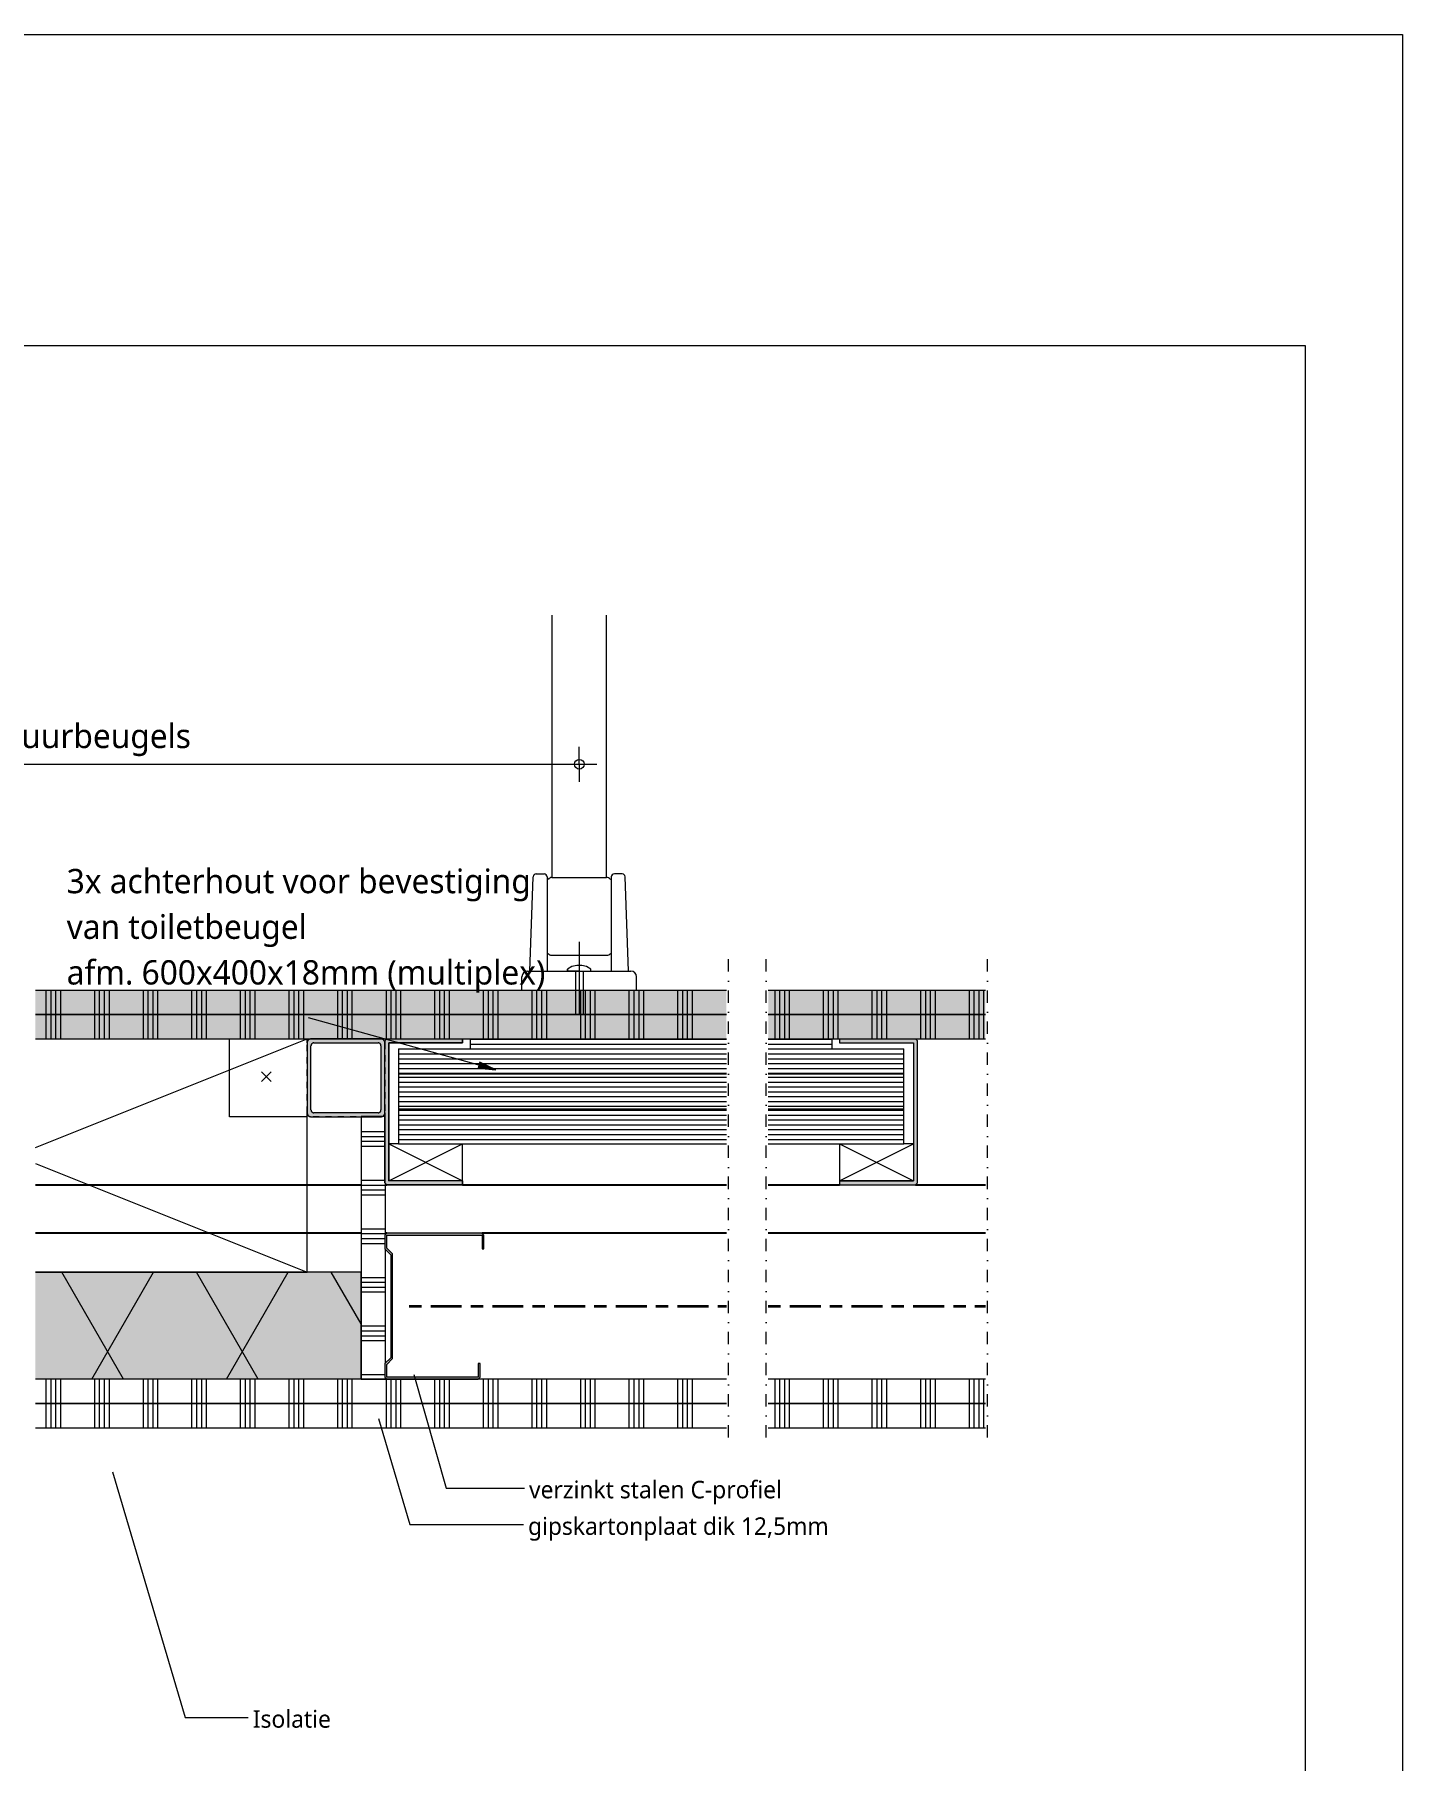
# Model space of a CAD drawing. Header units: millimetres. Extents: x -617 to 12931, y -7813 to -1363.
# Drawn here: x 2907 to 3611, y -5731 to -4843 of the extents above; entities that cross this region are included whole.
import ezdxf

# ---------------------------------------------------------------- set-up
doc = ezdxf.new("R2010")
doc.units = ezdxf.units.MM
for name, pattern in [('Center', [31.750000000000007, 6.350000000000001, -4.762500000000001, 15.875, -4.762500000000001]), ('Dash', [6.35, 3.175, -3.175]), ('Dash dot', [15.875000000000004, 6.350000000000001, -4.762500000000001, 0, -4.762500000000001])]:
    doc.linetypes.add(name, pattern=pattern)
for name, color, linetype, lineweight in [('A-ANNO-DIMS', 211, 'Continuous', 13), ('A-ANNO-DIMS-5', 211, 'Continuous', 13), ('A-ANNO-IDEN', 131, 'Continuous', 18), ('A-DETL', 90, 'Continuous', 13), ('A-DETL-CNTR', 5, 'Center', 35), ('A-DETL-GENF', 92, 'Continuous', 18), ('A-DETL-GENF-HDLN', 1, 'Dash', 18), ('A-DETL-MBND', 5, 'Continuous', 25), ('G-ANNO-TEXT', 231, 'Continuous', 13)]:
    doc.layers.add(name, color=color, linetype=linetype, lineweight=lineweight)
doc.styles.add('Segoe UI_2', font='segoeui.ttf', dxfattribs={"height": 8.999999999999998})
doc.styles.add('Segoe UI_3', font='segoeui.ttf', dxfattribs={"height": 12.5})
doc.dimstyles.new('2_5_mm', dxfattribs={"dimscale": 304.8, "dimtxt": 13.09204931972789, "dimasz": 0.0164041994750656, "dimexe": 0.0295275590551181, "dimexo": 0.0625, "dimgap": 0.0147637795275591, "dimtad": 1, "dimdec": 0, "dimzin": 0, "dimdsep": 46, "dimtxsty": 'Segoe UI_3', "dimblk1": 'DOTBLANK', "dimblk2": 'DOTBLANK', "dimsah": 1, "dimcen": 0.09, "dimdle": 0.0295275590551181, "dimazin": 0, "dimtfac": 1, "dimtdec": 4, "dimtix": 1, "dimtmove": 0, "dimatfit": 3, "dimfxl": 0.0295275590551181, "dimfxlon": 1, "dimtvp": 1, "dimtfill": 1, "dimtolj": 1, "dimtzin": 0, "dimarcsym": 2})

# ---------------------------------------------------------------- blocks, each defined once
blk = doc.blocks.new('42 isolatie - Type 1-3760038-22_1 Principedetails metalstud')
at = {"layer": 'A-DETL-GENF'}
h = blk.add_hatch(color=256, dxfattribs=at)
h.paths.add_polyline_path([(81.23660799293215, -55.80000000000518), (166.5424263737017, -55.80000000000518), (166.5424263737012, -0.8000000000073981), (0.2784116088565995, -0.8000000000073981), (0.2784116088571409, -55.80000000000572)])
h.paths.add_polyline_path([(188.0284116088561, -55.80000000000463), (355.5463128702176, -55.8000000000041), (355.5463128702165, -0.8000000000073981), (188.0284116088556, -0.8000000000068567)])
at = {"layer": 'A-DETL-GENF', "lineweight": 13}
h = blk.add_hatch(dxfattribs=at)
h.set_pattern_fill('FP_2', color=256, style=0, pattern_type=2)
h.set_pattern_definition([(300, (0, -60.8), (-51.96152422706632, -30.00000000000001), []), (240, (0, -60.8), (-51.96152422706632, 29.99999999999999), [])])
h.paths.add_polyline_path([(81.23660799293215, -55.80000000000518), (166.5424263737017, -55.80000000000518), (166.5424263737012, -0.8000000000073981), (0.2784116088538923, -0.8000000000073981), (0.2784116088571409, -55.80000000000572)])
h.paths.add_polyline_path([(188.0284116088561, -55.80000000000463), (355.5463128702176, -55.8000000000041), (355.5463128702149, -0.8000000000073981), (188.0284116088556, -0.8000000000068567)])
at = {"layer": 'A-DETL-GENF'}
for p, q in [((166.5424263736978, -0.8000000000007149), (0.2784116088534862, -0.8000000000007149)), ((0.2784116088534862, -0.8000000000007149), (0.2784116088541686, -55.80000000000005)), ((166.542426373698, -0.8000000000007149), (0.2784116088509144, -0.8000000000007149)), ((355.5463128702135, -0.8000000000007149), (188.0284116088524, -0.8000000000007149)), ((355.5463128702111, -0.8000000000007149), (188.0284116088526, -0.8000000000007149)), ((355.5463128702144, -55.79999999999752), (355.5463128702135, -0.8000000000007149))]:
    blk.add_line(p, q, dxfattribs=at)
blk = doc.blocks.new('20 klos p - Achterliggend-4383761-22_1 Principedetails metalstud')
at = {"layer": 'A-DETL-GENF'}
for p, q in [((0, 120.0000000000004), (0, 117.9999999999968)), ((0, 120.0000000000004), (138.7640147648431, 64.49439409406284)), ((160.2499999999968, 64.0999999999991), (299.9999999999993, 120.0000000000004)), ((299.9999999999993, 117.9999999999944), (299.9999999999993, 120.0000000000004)), ((0, 82.0000000000007), (0, 0)), ((299.9999999999993, 0), (299.9999999999993, 82.0000000000007)), ((0, 0), (138.7640147648431, 55.50560590593755)), ((160.2499999999968, 55.90000000000129), (299.9999999999993, 0)), ((0, 0), (138.7640147648413, 0)), ((160.2499999999968, 0), (299.9999999999993, 0))]:
    blk.add_line(p, q, dxfattribs=at)
blk = doc.blocks.new('40  gipsplaat - vochtbestendig D12_5-2957577-22_1 Principedetails metalstud')
at = {"layer": 'A-DETL-GENF'}
h = blk.add_hatch(color=256, dxfattribs=at)
h.paths.add_polyline_path([(999.0000000000035, -6.4972e-12), (999.0000000000035, 12.49999999999391), (887.2500000000028, 12.49999999999445), (887.2500000000028, -6.4972e-12)])
h.paths.add_polyline_path([(756.089242074614, -7.0386e-12), (865.7640147648486, -6.4972e-12), (865.7640147648486, 12.49999999999445), (510.2500000000025, 12.49999999999391), (510.2500000000025, -6.4972e-12), (638.5455601777691, -7.0386e-12)])
h.paths.add_polyline_path([(403.4581963840786, -7.0386e-12), (488.7640147648482, -6.4972e-12), (488.7640147648482, 12.49999999999391), (133.2500000000027, 12.49999999999391), (133.2500000000027, -7.0386e-12), (285.9145144872336, -6.4972e-12)])
h.paths.add_polyline_path([(111.7640147648478, -7.0386e-12), (111.7640147648478, 12.49999999999391), (1.000000000002479, 12.49999999999445), (1.000000000002479, -6.4972e-12)])
at = {"layer": 'A-DETL-GENF', "lineweight": 13}
h = blk.add_hatch(dxfattribs=at)
h.set_pattern_fill('FP_515', color=256, style=0, pattern_type=2)
h.set_pattern_definition([(90, (-2387.125, 5347.425999999999), (-25, 1.5e-15), []), (90, (-2384.625, 5347.425999999999), (-25, 1.5e-15), []), (90, (-2382.125, 5347.425999999999), (-25, 1.5e-15), []), (90, (-2379.625, 5347.425999999999), (-25, 1.5e-15), [])])
h.paths.add_polyline_path([(999.0000000000035, -6.4972e-12), (999.0000000000035, 12.49999999999391), (887.2500000000028, 12.49999999999445), (887.2500000000028, -6.4972e-12)])
h.paths.add_polyline_path([(756.089242074614, -7.0386e-12), (865.7640147648486, -6.4972e-12), (865.7640147648486, 12.49999999999445), (510.2500000000025, 12.49999999999391), (510.2500000000025, -6.4972e-12), (638.5455601777691, -7.0386e-12)])
h.paths.add_polyline_path([(403.4581963840786, -7.0386e-12), (488.7640147648482, -6.4972e-12), (488.7640147648482, 12.49999999999391), (133.2500000000027, 12.49999999999391), (133.2500000000027, -7.0386e-12), (285.9145144872336, -6.4972e-12)])
h.paths.add_polyline_path([(111.7640147648478, -7.0386e-12), (111.7640147648478, 12.49999999999391), (1.000000000002479, 12.49999999999445), (1.000000000002479, -6.4972e-12)])
at = {"layer": 'A-DETL-GENF'}
for p, q in [((111.7640147648452, 12.50000000000054), (0.9999999999997726, 12.50000000000054)), ((111.7640147648452, 12.50000000000054), (0.9999999999997726, 12.50000000000054)), ((488.7640147648449, 12.50000000000054), (133.2499999999999, 12.50000000000054)), ((488.7640147648447, 12.50000000000054), (133.2499999999999, 12.50000000000054)), ((865.7640147648448, 12.50000000000054), (510.2499999999996, 12.50000000000054)), ((865.7640147648445, 12.50000000000054), (510.2499999999994, 12.50000000000054)), ((998.9999999999993, 12.50000000000054), (887.2499999999993, 12.50000000000054)), ((998.9999999999989, 12.50000000000054), (887.2499999999989, 12.50000000000054)), ((0.9999999999997251, 0), (111.7640147648452, 0)), ((133.2499999999998, 0), (488.764014764845, 0)), ((510.2499999999996, 0), (865.7640147648448, 0)), ((887.2499999999991, 0), (998.9999999999993, 0))]:
    blk.add_line(p, q, dxfattribs=at)
blk = doc.blocks.new('40  gipsplaat - D12_5-2957578-22_1 Principedetails metalstud')
at = {"layer": 'A-DETL-GENF', "lineweight": 13}
h = blk.add_hatch(dxfattribs=at)
h.set_pattern_fill('FP_516', color=256, style=0, pattern_type=2)
h.set_pattern_definition([(90, (-2387.125, 5559.925999999999), (-25, 1.5e-15), []), (90, (-2384.625, 5559.925999999999), (-25, 1.5e-15), []), (90, (-2382.125, 5559.925999999999), (-25, 1.5e-15), []), (90, (-2379.625, 5559.925999999999), (-25, 1.5e-15), [])])
h.paths.add_polyline_path([(999.0000000000045, -6.4972e-12), (999.0000000000045, 12.49999999999391), (887.2500000000041, 12.49999999999445), (887.2500000000041, -6.4972e-12)])
h.paths.add_polyline_path([(865.7640147648495, -7.0386e-12), (865.7640147648495, 12.49999999999337), (510.2500000000036, 12.49999999999445), (510.2500000000036, -6.4972e-12)])
h.paths.add_polyline_path([(488.7640147648492, -6.4972e-12), (488.7640147648492, 12.49999999999445), (133.2500000000038, 12.49999999999391), (133.2500000000038, -7.0386e-12), (403.4581963840796, -7.0386e-12)])
h.paths.add_polyline_path([(111.7640147648488, -7.0386e-12), (111.7640147648488, 12.49999999999391), (1.000000000003562, 12.49999999999445), (1.000000000003562, -6.4972e-12)])
at = {"layer": 'A-DETL-GENF'}
for p, q in [((111.7640147648467, 12.50000000000054), (1.000000000001396, 12.50000000000054)), ((488.7640147648458, 12.50000000000054), (133.2500000000011, 12.50000000000054)), ((865.7640147648455, 12.50000000000054), (510.2500000000004, 12.50000000000054)), ((998.9999999999982, 12.50000000000054), (887.2499999999998, 12.50000000000054)), ((1.000000000001417, 0), (111.7640147648467, 0)), ((1.000000000001417, 0), (111.7640147648467, 0)), ((133.2500000000012, 0), (488.7640147648458, 0)), ((133.2500000000013, 0), (488.764014764846, 0)), ((510.2500000000003, 0), (865.7640147648455, 0)), ((510.2500000000007, 0), (865.7640147648461, 0)), ((887.2499999999998, 0), (998.9999999999991, 0)), ((887.2500000000007, 0), (999.0000000000014, 0))]:
    blk.add_line(p, q, dxfattribs=at)
blk = doc.blocks.new('40  gipsplaat - D12_5-V419-22_1 Principedetails metalstud')
at = {"layer": 'A-DETL-GENF', "lineweight": 13}
h = blk.add_hatch(dxfattribs=at)
h.set_pattern_fill('FP_517', color=256, style=0, pattern_type=2)
h.set_pattern_definition([(90, (-2387.125, 5547.425999999999), (-25, 1.5e-15), []), (90, (-2384.625, 5547.425999999999), (-25, 1.5e-15), []), (90, (-2382.125, 5547.425999999999), (-25, 1.5e-15), []), (90, (-2379.625, 5547.425999999999), (-25, 1.5e-15), [])])
h.paths.add_polyline_path([(999.0000000000045, -7.0386e-12), (999.0000000000045, 12.49999999999391), (887.2500000000041, 12.49999999999391), (887.2500000000041, -7.0386e-12)])
h.paths.add_polyline_path([(865.7640147648495, -7.5801e-12), (865.7640147648495, 12.49999999999337), (510.2500000000036, 12.49999999999391), (510.2500000000036, -7.0386e-12), (739.0140147648492, -7.5801e-12)])
h.paths.add_polyline_path([(403.4581963840796, -7.5801e-12), (488.7640147648492, -7.0386e-12), (488.7640147648492, 12.49999999999391), (133.2500000000038, 12.49999999999445), (133.2500000000038, -6.4972e-12), (322.5000000000047, -6.4972e-12)])
h.paths.add_polyline_path([(111.7640147648488, -6.4972e-12), (111.7640147648488, 12.49999999999445), (1.000000000003562, 12.49999999999391), (1.000000000003562, -7.0386e-12)])
at = {"layer": 'A-DETL-GENF'}
for p, q in [((111.7640147648466, 12.50000000000054), (1.000000000001396, 12.50000000000054)), ((111.7640147648466, 12.50000000000054), (1.000000000001396, 12.50000000000054)), ((262.0000000000008, 12.50000000000054), (133.2500000000011, 12.50000000000054)), ((262.000000000001, 12.50000000000054), (133.250000000001, 12.50000000000054)), ((270.0000000000011, 12.50000000000054), (262.0000000000008, 12.50000000000054)), ((309.0000000000007, 12.50000000000054), (270.0000000000011, 12.50000000000054)), ((310.0000000000012, 12.50000000000054), (309.0000000000015, 12.50000000000054)), ((310.0000000000014, 12.50000000000054), (309.0000000000017, 12.50000000000054)), ((322.5000000000012, 12.50000000000054), (310.0000000000012, 12.50000000000054)), ((488.7640147648458, 12.50000000000054), (322.5000000000012, 12.50000000000054)), ((488.764014764846, 12.50000000000054), (322.5000000000012, 12.50000000000054)), ((677.7679012613615, 12.50000000000054), (510.2500000000004, 12.50000000000054)), ((677.7679012613618, 12.50000000000054), (510.2500000000007, 12.50000000000054)), ((690.2679012613614, 12.50000000000054), (677.7679012613615, 12.50000000000054)), ((691.0140147648452, 12.50000000000054), (690.2679012613614, 12.50000000000054)), ((691.0140147648457, 12.50000000000054), (690.2679012613618, 12.50000000000054)), ((730.0140147648455, 12.50000000000054), (691.014014764846, 12.50000000000054)), ((738.0140147648459, 12.50000000000054), (730.0140147648455, 12.50000000000054)), ((865.7640147648455, 12.50000000000054), (738.0140147648459, 12.50000000000054)), ((865.7640147648461, 12.50000000000054), (738.0140147648464, 12.50000000000054)), ((998.9999999999993, 12.50000000000054), (887.25, 12.50000000000054)), ((999.0000000000014, 12.50000000000054), (887.2500000000007, 12.50000000000054)), ((1.000000000001417, 0), (111.7640147648467, 0)), ((1.000000000001417, 0), (111.7640147648467, 0)), ((133.2500000000012, 0), (488.7640147648458, 0)), ((133.2500000000013, 0), (488.764014764846, 0)), ((510.2500000000003, 0), (865.7640147648455, 0)), ((510.2500000000007, 0), (865.7640147648461, 0)), ((887.2499999999998, 0), (998.9999999999991, 0)), ((887.2500000000007, 0), (999.0000000000014, 0))]:
    blk.add_line(p, q, dxfattribs=at)
blk = doc.blocks.new('40  gipsplaat - D12_5-V427-22_1 Principedetails metalstud')
at = {"layer": 'A-DETL-GENF', "lineweight": 13}
h = blk.add_hatch(dxfattribs=at)
h.set_pattern_fill('FP_524', color=256, style=0, pattern_type=2)
h.set_pattern_definition([(90, (-5409.891, -3074.893), (-25, 1.5e-15), []), (90, (-5412.390999999999, -3074.893), (-25, 1.5e-15), []), (90, (-5414.891, -3074.893), (-25, 1.5e-15), []), (90, (-5417.391, -3074.893), (-25, 1.5e-15), [])])
h.paths.add_polyline_path([(135.0352806100207, 12.24611350348877), (135.0352806100207, 12.5000000000042), (134.2891671065369, 12.5000000000042), (134.0352806100209, 12.24611350348877), (127.0352806100214, 12.24611350348877), (126.7813941135044, 12.5000000000042), (68.28916710653841, 12.50000000000528), (68.03528061002136, 12.24611350348877), (61.03528061002078, 12.24611350348877), (60.78139411350481, 12.50000000000528), (34.30318187138199, 12.50000000000528), (34.03528061002151, 12.2320987386448), (5.4143e-12, 12.23209873864426), (0.035280610024904, 3.79e-12), (135.0352806100202, 4.3315e-12)])
at = {"layer": 'A-DETL-GENF'}
for p, q in [((0, 12.23209873864007), (0, 10.74973682884493)), ((0, 12.23209873864037), (0, 10.74973682884519)), ((0, 10.74973682884493), (0, 0)), ((60.78139411349925, 12.50000000000054), (34.30318187137546, 12.50000000000054)), ((60.78139411349912, 12.50000000000054), (34.30318187137539, 12.50000000000054)), ((126.7813941134996, 12.50000000000054), (68.28916710653165, 12.50000000000054)), ((126.7813941134994, 12.50000000000054), (68.2891671065315, 12.50000000000054)), ((135.035280610015, 12.50000000000054), (134.2891671065312, 12.50000000000054)), ((135.0352806100147, 12.50000000000054), (134.2891671065309, 12.50000000000054)), ((135.035280610015, 0), (135.035280610015, 12.50000000000054)), ((135.0352806100147, 0), (135.0352806100147, 12.50000000000054)), ((0.035280610019271, 0), (135.035280610015, 0)), ((0.0352806100192709, 0), (135.0352806100147, 0))]:
    blk.add_line(p, q, dxfattribs=at)
blk = doc.blocks.new('22 metalstud profiel - 75 mm vert-4394546-22_1 Principedetails metalstud')
at = {"layer": 'A-DETL-GENF'}
blk.add_hatch(color=256, dxfattribs=at).paths.add_polyline_path([(-37.50000000000366, 49.99999999999296), (-37.50000000000339, 0.9999999999943582), (-36.50000000000389, -6.4972e-12), (-29.50000000000412, -6.4972e-12), (-26.50000000000535, 2.999999999993903), (26.49999999999641, 2.999999999993903), (29.49999999999681, -6.4972e-12), (36.49999999999712, -6.4972e-12), (37.49999999999662, 0.9999999999943582), (37.49999999999662, 47.99999999999342), (36.49999999999766, 48.9999999999932), (29.49999999999708, 48.9999999999932), (29.49999999999708, 47.99999999999342), (36.49999999999685, 47.99999999999342), (36.49999999999712, 0.9999999999943582), (29.91421356236996, 0.9999999999943582), (26.91421356236956, 3.999999999993676), (-26.91421356237849, 3.999999999993676), (-29.91421356237862, 0.9999999999943582), (-36.50000000000172, 0.9999999999932754), (-36.50000000000172, 49.99999999999404), (-29.50000000000412, 49.99999999999404), (-29.50000000000412, 50.99999999999274), (-36.50000000000443, 50.99999999999274)])
for p, q in [((-36.50000000000085, 51.00000000000004), (-37.49999999999991, 50.00000000000035)), ((-37.49999999999991, 50.00000000000035), (-37.49999999999991, 1.000000000000449)), ((-29.50000000000039, 51.00000000000004), (-36.50000000000085, 51.00000000000004)), ((-36.49999999999823, 1.000000000000305), (-36.49999999999823, 50.00000000000055)), ((-36.49999999999823, 50.00000000000055), (-29.50000000000039, 50.00000000000055)), ((-29.50000000000039, 50.00000000000055), (-29.50000000000039, 51.00000000000004)), ((36.50000000000138, 48.99999999999991), (29.50000000000073, 48.99999999999991)), ((29.50000000000073, 48.99999999999991), (29.50000000000073, 47.99999999999963)), ((29.50000000000073, 47.99999999999963), (36.50000000000054, 47.99999999999963)), ((37.50000000000009, 48.00000000000047), (36.50000000000138, 48.99999999999991)), ((36.50000000000054, 47.99999999999963), (36.50000000000054, 1.000000000000322)), ((37.50000000000009, 1.000000000000195), (37.50000000000009, 48.00000000000047)), ((-37.49999999999991, 1.000000000000449), (-36.50000000000012, 0)), ((-29.9142135623747, 1.000000000000305), (-36.49999999999823, 1.000000000000305)), ((-36.50000000000012, 0), (-29.5000000000002, 0)), ((-26.91421356237467, 4.000000000000575), (-29.9142135623747, 1.000000000000305)), ((-29.5000000000002, 0), (-26.50000000000155, 3.00000000000057)), ((26.91421356237318, 4.000000000000575), (-26.91421356237467, 4.000000000000575)), ((-26.50000000000155, 3.00000000000057), (26.50000000000011, 3.00000000000057)), ((26.50000000000011, 3.00000000000057), (29.50000000000036, 0)), ((29.91421356237345, 1.000000000000322), (26.91421356237318, 4.000000000000575)), ((29.50000000000036, 0), (36.50000000000036, 0)), ((36.50000000000054, 1.000000000000322), (29.91421356237345, 1.000000000000322)), ((36.50000000000036, 0), (37.50000000000009, 1.000000000000195))]:
    blk.add_line(p, q, dxfattribs=at)
blk = doc.blocks.new('20 klos p - Achterliggend-4383764-22_1 Principedetails metalstud')
at = {"layer": 'A-DETL-GENF'}
for p, q in [((5.000000000000377, 19.00000000000157), (0, 19.00000000000157)), ((0, 0), (38.00000000000014, 19.00000000000157)), ((0, 19.00000000000157), (38.00000000000014, 0)), ((38.00000000000014, 0), (38.00000000000014, 19.00000000000157))]:
    blk.add_line(p, q, dxfattribs=at)
blk = doc.blocks.new('20 klos p - Achterliggend-V428-22_1 Principedetails metalstud')
at = {"layer": 'A-DETL-GENF'}
for p, q in [((0, 19.00000000000157), (0, 0)), ((0, 0), (38.00000000000014, 19.00000000000157)), ((0, 19.00000000000157), (38.00000000000014, 0)), ((38.00000000000014, 19.00000000000157), (32.99999999999977, 19.00000000000157))]:
    blk.add_line(p, q, dxfattribs=at)
blk = doc.blocks.new('00 schroef gevelplaat torx s l - 70mm-4330583-22_1 Principedetails metalstud')
at = {"layer": 'A-DETL-GENF'}
for p, q in [((-14.99999999999997, 0), (22.45018840046217, 0)), ((-2.263844728469874, 3.765790939331476), (-2.917295455932636, 1.283452868462547)), ((-2.917295455932634, 1.283452868462546), (-2.917295455932634, -1.283451795577292)), ((-0.9999993443489024, 6.000000000000802), (-2.263844728469877, 3.76579093933147)), ((0, 6.000000000000802), (-0.9999993443489024, 6.000000000000802)), ((0, 0), (0, 6.000000000000802)), ((0, 1.999999999999536), (22.45018840046223, 1.999999999999536)), ((0, -6.000000000000802), (0, 0)), ((0, 0), (0, -6.000000000000802)), ((-2.917295455932634, -1.283451795577292), (-2.263845205307029, -3.765789747237711)), ((-2.263845205307031, -3.765789747237703), (-0.9999999999988183, -6.000000000000802)), ((-0.9999999999988183, -6.000000000000802), (0, -6.000000000000802)), ((0, -6.000000000000802), (-0.9999999999988183, -6.000000000000802)), ((0, -1.999999999999545), (22.4501884004621, -1.999999999999545))]:
    blk.add_line(p, q, dxfattribs=at)
blk = doc.blocks.new('40 multiplex - D18-4245317-22_1 Principedetails metalstud')
at = {"layer": 'A-DETL-GENF', "lineweight": 13}
h = blk.add_hatch(dxfattribs=at)
h.set_pattern_fill('FP_525', color=256, style=0, pattern_type=2)
h.set_pattern_definition([(180, (3354.125, -5395.925999999999), (3e-16, -2.5), [])])
h.paths.add_polyline_path([(69.74999999999768, 18.00000000000782), (-3.79e-12, 18.00000000000728), (-3.79e-12, 6.4972e-12), (69.74999999999768, 7.0386e-12)])
h.paths.add_polyline_path([(91.23598523515207, 18.00000000000782), (91.23598523515207, 7.0386e-12), (259.9999999999961, 6.4972e-12), (259.9999999999961, 18.00000000000782), (200.9107579253866, 18.00000000000782)])
for p, q in [((69.7500000000012, 18.00000000000069), (0, 18.00000000000069)), ((0, 18.00000000000069), (0, 0)), ((259.9999999999999, 18.00000000000069), (91.23598523515582, 18.00000000000069)), ((259.9999999999999, 0), (259.9999999999999, 18.00000000000069))]:
    blk.add_line(p, q, dxfattribs=at)
blk = doc.blocks.new('40 multiplex - D18-V429-22_1 Principedetails metalstud')
at = {"layer": 'A-DETL-GENF', "lineweight": 13}
h = blk.add_hatch(dxfattribs=at)
h.set_pattern_fill('FP_526', color=256, style=0, pattern_type=2)
h.set_pattern_definition([(180, (3354.125, -5377.925999999999), (3e-16, -2.5), [])])
h.paths.add_polyline_path([(69.74999999999768, 18.00000000000728), (-3.79e-12, 18.00000000000673), (-3.79e-12, 5.9558e-12), (69.74999999999768, 6.4972e-12)])
h.paths.add_polyline_path([(91.23598523515207, 18.00000000000728), (91.23598523515207, 6.4972e-12), (259.9999999999961, 5.9558e-12), (259.9999999999961, 18.00000000000673), (200.9107579253866, 18.00000000000673)])
for p, q in [((69.7500000000012, 18.00000000000069), (0, 18.00000000000069)), ((0, 18.00000000000069), (0, 0)), ((259.9999999999999, 18.00000000000069), (91.23598523515582, 18.00000000000069)), ((259.9999999999999, 0), (259.9999999999999, 18.00000000000069))]:
    blk.add_line(p, q, dxfattribs=at)
blk = doc.blocks.new('40 multiplex - D18-V430-22_1 Principedetails metalstud')
at = {"layer": 'A-DETL-GENF', "lineweight": 13}
h = blk.add_hatch(dxfattribs=at)
h.set_pattern_fill('FP_527', color=256, style=0, pattern_type=2)
h.set_pattern_definition([(180, (3354.125, -5359.925999999999), (3e-16, -2.5), [])])
h.paths.add_polyline_path([(91.23598523515207, 18.00000000000728), (91.23598523515207, 6.4972e-12), (222.9562594619692, 5.9558e-12), (222.9562594619692, 5.142857142863554), (259.9999999999961, 5.142857142863554), (259.9999999999961, 18.00000000000728), (200.9107579253866, 18.00000000000728)])
h.paths.add_polyline_path([(37.04374053802422, 18.00000000000728), (-3.79e-12, 18.00000000000673), (-3.79e-12, 5.14285714286247), (37.04374053802422, 5.142857142863012), (37.04374053802422, 6.4972e-12), (69.74999999999768, 6.4972e-12), (69.74999999999768, 18.00000000000728)])
for p, q in [((69.7500000000012, 18.00000000000069), (0, 18.00000000000069)), ((0, 18.00000000000069), (0, 5.142857142856858)), ((259.9999999999999, 18.00000000000069), (91.23598523515582, 18.00000000000069)), ((259.9999999999999, 5.142857142857704), (259.9999999999999, 18.00000000000069))]:
    blk.add_line(p, q, dxfattribs=at)
blk = doc.blocks.new('22 verzwaard metalstud profiel - 75 mm-V431-22_1 Principedetails metalstud')
at = {"layer": 'A-DETL-GENF'}
blk.add_hatch(color=256, dxfattribs=at).paths.add_polyline_path([(37.50000000000664, 40.00000000000389), (35.50000000000601, 40.00000000000389), (35.50000000000655, 2.000000000003876), (-35.49999999999356, 2.000000000003876), (-35.4999999999941, 40.00000000000282), (-37.4999999999931, 40.00000000000282), (-37.49999999999364, 1.000000000003562), (-36.49999999999441, 3.79e-12), (36.50000000000633, 3.79e-12), (37.5000000000061, 1.000000000003562), (37.50000000000664, 7.317401126191092)])
for p, q in [((-35.49999999999992, 39.9999999999997), (-37.49999999999992, 39.9999999999997)), ((-37.49999999999992, 39.9999999999997), (-35.49999999999992, 39.9999999999997)), ((-35.49999999999992, 2.000000000000061), (-35.49999999999992, 39.9999999999997)), ((-35.49999999999992, 39.9999999999997), (-35.49999999999992, 2.000000000000061)), ((37.50000000000009, 39.9999999999997), (35.50000000000007, 39.9999999999997)), ((35.50000000000007, 39.9999999999997), (35.50000000000007, 2.000000000000061)), ((35.50000000000007, 39.9999999999997), (35.50000000000007, 2.000000000000061)), ((35.50000000000007, 39.9999999999997), (37.50000000000009, 39.9999999999997)), ((37.50000000000009, 0.9999999999998994), (37.50000000000009, 39.9999999999997)), ((37.50000000000009, 39.9999999999997), (37.50000000000009, 0.9999999999999079)), ((-37.49999999999992, 0.9999999999998994), (-36.50000000000021, 0)), ((-37.49999999999992, 0.9999999999998994), (-36.50000000000021, 0)), ((-36.50000000000021, 0), (-35.49999999999624, 0)), ((-35.49999999999624, 0), (-36.50000000000021, 0)), ((35.50000000000007, 2.000000000000059), (-35.49999999999992, 2.000000000000059)), ((-35.49999999999992, 2.000000000000059), (35.50000000000007, 2.000000000000059)), ((0.5000000000024328, 0), (36.50000000000027, 0)), ((36.50000000000027, 0), (0.5000000000024328, 0)), ((36.50000000000027, 4.2e-15), (37.50000000000009, 0.9999999999999037)), ((37.50000000000009, 0.9999999999999037), (36.50000000000027, -1e-16))]:
    blk.add_line(p, q, dxfattribs=at)
blk = doc.blocks.new('22 verzwaard metalstud profiel - 75 mm-V432-22_1 Principedetails metalstud')
at = {"layer": 'A-DETL-GENF'}
blk.add_hatch(color=256, dxfattribs=at).paths.add_polyline_path([(37.50000000000555, -0.9999999999959825), (36.50000000000578, 3.79e-12), (-36.49999999999441, 3.79e-12), (-37.49999999999418, -0.9999999999959825), (-37.49999999999364, -39.99999999999524), (-35.4999999999941, -39.99999999999524), (-35.49999999999356, -1.999999999996296), (35.50000000000655, -1.999999999996296), (35.50000000000601, -39.99999999999632), (37.5000000000061, -39.99999999999632)])
for p, q in [((-36.50000000000021, 0), (-37.49999999999992, -0.9999999999998994)), ((-37.49999999999992, -0.9999999999998994), (-36.50000000000021, 0)), ((36.50000000000027, 0), (-36.50000000000022, 0)), ((36.50000000000027, 0), (-36.50000000000021, 0)), ((37.50000000000009, -0.9999999999999037), (36.50000000000027, 0)), ((-35.49999999999992, -2.000000000000059), (35.50000000000007, -2.000000000000059)), ((-35.49999999999992, -39.9999999999997), (-35.49999999999992, -2.000000000000061)), ((-35.49999999999992, -39.9999999999997), (-35.49999999999992, -2.000000000000061)), ((-35.49999999999992, -2.000000000000059), (35.50000000000007, -2.000000000000059)), ((35.50000000000007, -2.000000000000061), (35.50000000000007, -39.9999999999997)), ((35.50000000000007, -39.9999999999997), (35.50000000000007, -2.000000000000061)), ((37.50000000000009, -0.9999999999999037), (36.50000000000027, -4.2e-15)), ((37.50000000000009, -39.9999999999997), (37.50000000000009, -0.9999999999998994)), ((37.50000000000009, -39.9999999999997), (37.50000000000009, -0.9999999999999079)), ((-37.49999999999992, -39.9999999999997), (-35.49999999999992, -39.9999999999997)), ((-37.49999999999992, -39.9999999999997), (-35.49999999999992, -39.9999999999997)), ((35.50000000000007, -39.9999999999997), (37.50000000000009, -39.9999999999997)), ((35.50000000000007, -39.9999999999997), (37.50000000000009, -39.9999999999997))]:
    blk.add_line(p, q, dxfattribs=at)
blk = doc.blocks.new('40  gipsplaat - vochtbestendig D12_5-V438-22_1 Principedetails metalstud')
at = {"layer": 'A-DETL-GENF'}
h = blk.add_hatch(color=256, dxfattribs=at)
h.paths.add_polyline_path([(999.0000000000035, -6.4972e-12), (999.0000000000035, 12.49999999999445), (887.2500000000028, 12.49999999999499), (887.2500000000028, -5.9558e-12)])
h.paths.add_polyline_path([(687.2500000000035, -6.4972e-12), (865.7640147648486, -5.9558e-12), (865.7640147648486, 12.49999999999499), (510.2500000000025, 12.49999999999445), (510.2500000000025, -6.4972e-12), (686.8882285676566, -6.4972e-12)])
h.paths.add_polyline_path([(403.4581963840786, -7.0386e-12), (488.7640147648482, -6.4972e-12), (488.7640147648482, 12.49999999999445), (133.2500000000027, 12.49999999999445), (133.2500000000027, -6.4972e-12), (348.5176380902073, -5.9558e-12)])
h.paths.add_polyline_path([(111.7640147648478, -6.4972e-12), (111.7640147648478, 12.49999999999445), (1.000000000002479, 12.49999999999445), (1.000000000002479, -5.9558e-12)])
at = {"layer": 'A-DETL-GENF', "lineweight": 13}
h = blk.add_hatch(dxfattribs=at)
h.set_pattern_fill('FP_531', color=256, style=0, pattern_type=2)
h.set_pattern_definition([(90, (-2387.125, 5359.925999999999), (-25, 1.5e-15), []), (90, (-2384.625, 5359.925999999999), (-25, 1.5e-15), []), (90, (-2382.125, 5359.925999999999), (-25, 1.5e-15), []), (90, (-2379.625, 5359.925999999999), (-25, 1.5e-15), [])])
h.paths.add_polyline_path([(999.0000000000035, -6.4972e-12), (999.0000000000035, 12.49999999999445), (887.2500000000028, 12.49999999999499), (887.2500000000028, -5.9558e-12)])
h.paths.add_polyline_path([(688.0000000000044, -6.4972e-12), (865.7640147648486, -5.9558e-12), (865.7640147648486, 12.49999999999499), (510.2500000000025, 12.49999999999445), (510.2500000000025, -6.4972e-12), (687.2500000000035, -6.4972e-12)])
h.paths.add_polyline_path([(403.4581963840786, -7.0386e-12), (488.7640147648482, -6.4972e-12), (488.7640147648482, 12.49999999999445), (133.2500000000027, 12.49999999999445), (133.2500000000027, -6.4972e-12), (348.5176380902073, -5.9558e-12)])
h.paths.add_polyline_path([(111.7640147648478, -6.4972e-12), (111.7640147648478, 12.49999999999445), (1.000000000002479, 12.49999999999445), (1.000000000002479, -5.9558e-12)])
at = {"layer": 'A-DETL-GENF'}
for p, q in [((111.7640147648452, 12.50000000000054), (0.9999999999997726, 12.50000000000054)), ((111.7640147648452, 12.50000000000054), (0.9999999999997726, 12.50000000000054)), ((488.7640147648449, 12.50000000000054), (133.2499999999999, 12.50000000000054)), ((488.7640147648447, 12.50000000000054), (133.2499999999999, 12.50000000000054)), ((865.7640147648448, 12.50000000000054), (510.2499999999996, 12.50000000000054)), ((865.7640147648445, 12.50000000000054), (510.2499999999994, 12.50000000000054)), ((998.9999999999993, 12.50000000000054), (887.2499999999993, 12.50000000000054)), ((998.9999999999989, 12.50000000000054), (887.2499999999989, 12.50000000000054)), ((0.9999999999997251, 0), (111.7640147648452, 0)), ((0.999999999999725, 0), (111.7640147648452, 0)), ((133.2499999999998, 0), (312.0000000000007, 0)), ((133.2499999999998, 0), (312.0000000000006, 0)), ((312.0000000000007, 0), (347.9999999999993, 0)), ((347.9999999999993, 0), (488.764014764845, 0)), ((347.9999999999992, 0), (488.7640147648449, 0)), ((510.2499999999996, 0), (652.000000000002, 0)), ((510.2499999999994, 0), (652.000000000002, 0)), ((652.000000000002, 0), (688.0000000000007, 0)), ((688.0000000000007, 0), (865.7640147648448, 0)), ((688.0000000000005, 0), (865.7640147648445, 0)), ((887.2499999999991, 0), (998.9999999999993, 0)), ((887.2499999999987, 0), (998.9999999999989, 0))]:
    blk.add_line(p, q, dxfattribs=at)
blk = doc.blocks.new('00 afbreeklijn 1 s l - Type 1-2338426-22_1 Principedetails metalstud')
at = {"layer": 'A-DETL-GENF', "linetype": 'Dash dot'}
blk.add_line((230.0000000000026, 0), (-19.99999999999948, 0), dxfattribs=at)
blk = doc.blocks.new('00 afbreeklijn 1 s l - Type 1-2338424-22_1 Principedetails metalstud')
at = {"layer": 'A-DETL-GENF', "linetype": 'Dash dot'}
for p, q in [((229.9999999999994, 0), (-19.99999999999948, 0)), ((229.9999999999986, -19.48598523515462), (-20.00000000000012, -19.48598523515462))]:
    blk.add_line(p, q, dxfattribs=at)
blk = doc.blocks.new('28 kokerprofiel - 40x40x2-4433244-22_1 Principedetails metalstud')
at = {"layer": 'A-DETL-GENF', "linetype": 'Dash'}
h = blk.add_hatch(color=256, dxfattribs=at)
h.paths.add_polyline_path([(18.00000000001323, -20.00000000000385), (18.51763809021794, -19.93185165258219), (19.000000000013, -19.73205080757244), (19.41421356238534, -19.41421356237695), (19.73205080758057, -19.0000000000038), (19.93185165259005, -18.51763809020846), (20.00000000001278, -17.95845402223338), (20.00000000001278, 17.99999999999591), (19.93185165259005, 18.51763809020089), (19.73205080758057, 18.99999999999649), (19.41421356238534, 19.41421356236964), (19.000000000013, 19.73205080756541), (18.51763809021794, 19.93185165257461), (18.00000000001323, 19.99999999999653), (-17.99999999998724, 19.99999999999653), (-18.51763809019195, 19.93185165257461), (-18.99999999998702, 19.73205080756541), (-19.41421356236151, 19.41421356236964), (-19.73205080755674, 18.99999999999649), (-19.93185165256622, 18.51763809020143), (-19.99999999998679, 17.99999999999591), (-19.99999999998679, -18.00000000000294), (-19.93185165256622, -18.51763809020846), (-19.73205080755674, -19.00000000000326), (-19.41421356236151, -19.41421356237668), (-18.99999999998702, -19.73205080757244), (-18.51763809019195, -19.93185165258165), (-17.99999999998724, -20.00000000000385)])
h.paths.add_polyline_path([(16.50000000000924, -18.00000000000294), (-16.88822856764003, -17.94888873943589), (-17.24999999998525, -17.79903810567906), (-17.56066017176667, -17.56066017178209), (-17.79903810566254, -17.2500000000023), (-17.94888873941911, -16.88822856765628), (-17.99999999998724, -16.50000000000247), (-17.94888873941911, 16.88822856764869), (-17.79903810566254, 17.24999999999527), (-17.56066017176667, 17.56066017177479), (-17.24999999998525, 17.79903810567148), (-16.88822856764003, 17.94888873942859), (-16.49999999998542, 17.99999999999591), (16.88822856766385, 17.94888873942804), (17.25000000001124, 17.79903810567121), (17.56066017179049, 17.56066017177479), (17.79903810568853, 17.24999999999472), (17.9488887394451, 16.88822856764842), (18.00000000001323, 16.49999999999462), (17.9488887394451, -16.88822856765465), (17.79903810568637, -17.25000000000095), (17.56066017179049, -17.56066017178074), (17.25000000000907, -17.7990381056777), (16.81557303150931, -17.95845402223338)])
at = {"layer": 'A-DETL-GENF'}
for p, q in [((-20, 17.99999999999933), (-20, -17.99999999999943)), ((17.99999999999966, 20), (-17.9999999999997, 20)), ((-16.49999999999903, 17.99999999999933), (16.49999999999845, 17.99999999999933)), ((20.00000000000023, -17.99999999999943), (20.00000000000023, 17.99999999999933)), ((-17.99999999999984, -16.49999999999879), (-17.99999999999984, 16.49999999999853)), ((17.99999999999966, 16.49999999999812), (17.99999999999966, -16.49999999999743)), ((-17.9999999999997, -20.00000000000037), (17.99999999999966, -20.00000000000037)), ((16.49999999999767, -17.99999999999943), (-16.49999999999919, -17.99999999999943))]:
    blk.add_line(p, q, dxfattribs=at)
for centre, radius, start, end in [((-17.99999999999969, 17.99999999999969), 2.000000000000312, 89.99999999999969, 180.0000000000044), ((-16.49999999999904, 16.49999999999853), 1.499999999999996, 90, 179.9999999999999), ((16.49999999999845, 16.49999999999812), 1.499999999999996, 359.9999999999994, 90.00000000000014), ((17.99999999999956, 17.99999999999933), 2.000000000000675, 359.9999999999992, 89.99999999999962), ((-16.4999999999992, -16.49999999999879), 1.499999999999996, 180.0000000000001, 270.0000000000003), ((16.49999999999767, -16.49999999999744), 1.499999999999991, 269.9999999999998, 6.107e-13), ((-17.99999999999905, -17.99999999999942), 2.000000000000954, 180.0000000000002, 269.9999999999926), ((17.99999999999966, -17.9999999999998), 2.000000000000566, 269.9999999999992, 359.9999999999996)]:
    blk.add_arc(centre, radius, start, end, dxfattribs=at)
at = {"layer": 'A-DETL-GENF-HDLN'}
for p, q in [((-20, -18.00000000000038), (-20, 17.99999999999983)), ((-17.99999999999982, 20), (18.00000000000002, 20)), ((-16.49999999999969, 17.99999999999933), (16.50000000000003, 17.99999999999933)), ((20.00000000000023, 17.99999999999979), (20.00000000000023, -17.99999999999994)), ((-17.9999999999997, -16.49999999999991), (-17.9999999999997, 16.49999999999933)), ((17.99999999999966, 16.4999999999997), (17.99999999999966, -16.49999999999959)), ((17.99999999999981, -20.00000000000037), (-18.00000000000001, -20.00000000000037)), ((16.49999999999982, -17.99999999999943), (-16.50000000000017, -17.99999999999943))]:
    blk.add_line(p, q, dxfattribs=at)
for centre, radius, start, end in [((-17.99999999999982, 17.99999999999982), 2.000000000000175, 89.99999999999984, 179.9999999999998), ((-16.4999999999997, 16.49999999999933), 1.499999999999995, 89.99999999999991, 179.9999999999996), ((16.50000000000003, 16.4999999999997), 1.500000000000001, 359.9999999999996, 90.00000000000007), ((18.00000000000002, 17.99999999999979), 2.00000000000022, 359.9999999999996, 90.00000000000006), ((-16.50000000000018, -16.4999999999999), 1.500000000000001, 179.9999999999998, 269.9999999999996), ((16.49999999999982, -16.49999999999959), 1.499999999999998, 269.9999999999996, 6.36e-14), ((-18.00000000000001, -18.00000000000038), 1.999999999999993, 179.9999999999997, 269.9999999999994), ((17.99999999999981, -17.99999999999994), 2.00000000000042, 269.9999999999996, 5.09e-14)]:
    blk.add_arc(centre, radius, start, end, dxfattribs=at)
blk = doc.blocks.new('DIMBLOCK262-22_1 Principedetails metalstud')
at = {"layer": 'A-ANNO-DIMS-5'}
for p, q in [((2607.12513718562, -5218.574676890196), (2607.12513718562, -5209.574676890196)), ((3187.139151950464, -5218.574676890196), (3187.139151950464, -5209.574676890196)), ((2598.125137185621, -5218.574676890196), (3196.139151950464, -5218.574676890196)), ((2607.12513718562, -5218.574676890196), (2607.12513718562, -5227.574676890196)), ((3187.139151950464, -5218.574676890196), (3187.139151950464, -5227.574676890196))]:
    blk.add_line(p, q, dxfattribs=at)
for centre in [(2607.12513718562, -5218.574676890196), (3187.139151950464, -5218.574676890196)]:
    blk.add_circle(centre, 2.5, dxfattribs=at)
at = {"layer": 'A-ANNO-DIMS-5', "color": 0, "insert": (2805.368780699767, -5197.766080724457), "char_height": 12.5, "width": 220.232073283859, "attachment_point": 1, "line_spacing_factor": 1.142578849721707, "style": 'Segoe UI_3', "bg_fill": 3, "box_fill_scale": 1.25, "bg_fill_color": 9, "bg_fill_true_color": 13158600, "bg_fill_transparency": 0}
blk.add_mtext('650 h.o.h. muurbeugels', dxfattribs=at)
blk = doc.blocks.new('_DotBlank')
at = {"color": 0, "linetype": 'ByBlock', "lineweight": -2}
blk.add_line((-0.5, 0), (-1, 0), dxfattribs=at)
blk.add_circle((0, 0), 0.5, dxfattribs=at)

msp = doc.modelspace()

# ---------------------------------------------------------------- hatches: boundary and pattern name
at = {"layer": 'G-ANNO-TEXT'}
msp.add_hatch(color=7, dxfattribs=at).paths.add_polyline_path([(3144.179896522848, -5375.761582964413), (3135.93028227109, -5371.829375921112), (3135.082900869604, -5374.888051271191)])

# ---------------------------------------------------------------- linework, layer by layer
at = {"layer": 'A-ANNO-IDEN'}
for p, q in [((3102.088959643503, -5532.533639565134), (3118.664928628437, -5590.973326099422)), ((3083.907926059572, -5555.187463844544), (3099.931362745009, -5609.759424282346)), ((2946.970023958915, -5582.610323273783), (2984.346774098336, -5708.997300393573)), ((3118.664928628437, -5590.973326099422), (3161.301997809391, -5590.973326099422)), ((3099.931362745009, -5609.759424282346), (3160.80199780939, -5609.759424282346)), ((2984.346774098336, -5708.997300393573), (3019.207629754716, -5708.997300393572))]:
    msp.add_line(p, q, dxfattribs=at)
at = {"layer": 'A-DETL', "lineweight": 18}
for p, q in [((-589.2884447749342, -4843.151115558362), (3610.711555225066, -4843.151115558375)), ((3610.711555225066, -4843.151115558375), (3610.711555225062, -7813.151115558376)), ((1560.711555225065, -5003.151115558368), (3560.711555225067, -5003.151115558376)), ((3560.711555225067, -5003.151115558376), (3560.711555225065, -6278.151115558376)), ((3007.12513718562, -5399.975946753212), (3007.12513718562, -5359.926135153673)), ((3131.168877723647, -5365.068992296533), (3131.168877723647, -5359.926135153675)), ((3317.081396647592, -5359.926135153675), (3317.081396647592, -5365.068992296533)), ((3094.125137185621, -5365.068992296533), (3131.168877723647, -5365.068992296533)), ((3317.081396647592, -5365.068992296533), (3354.125137185619, -5365.068992296533)), ((3023.712861831298, -5376.788648781016), (3028.712861831297, -5381.788648781016)), ((3028.712861831298, -5376.788648781016), (3023.712861831298, -5381.788648781016)), ((3047.12513718562, -5399.975946753212), (3007.12513718562, -5399.975946753212))]:
    msp.add_line(p, q, dxfattribs=at)
at = {"layer": 'A-DETL'}
for p, q in [((3173.139151950465, -5276.872609606426), (3173.139151950464, -5141.87786108136)), ((3201.139151950465, -5276.877861081359), (3201.139151950466, -5141.87786108136)), ((3161.766132713171, -5324.975946753212), (3163.459129097703, -5276.494873478704)), ((3165.032023766376, -5274.975946753213), (3169.038990253299, -5274.975946753213)), ((3170.639151950466, -5276.576108450377), (3170.639151950466, -5324.975946753212)), ((3172.982362150822, -5276.872609606426), (3201.139151950465, -5276.872609606426)), ((3203.639151950465, -5276.576108450377), (3203.639151950465, -5324.975946753212)), ((3209.246280134554, -5274.975946753213), (3205.23931364763, -5274.975946753213)), ((3212.512171187759, -5324.975946753212), (3210.819174803228, -5276.494873478704)), ((3172.982362150822, -5316.872609606427), (3201.295941750107, -5316.872609606427)), ((3157.639151950464, -5334.975946753212), (3157.639151950464, -5327.905457311786)), ((3160.568662509038, -5324.975946753212), (3213.709641391891, -5324.975946753212)), ((3216.639151950466, -5334.975946753212), (3216.639151950466, -5327.905457311786)), ((3216.639151950466, -5334.975946753212), (3157.639151950464, -5334.975946753212))]:
    msp.add_line(p, q, dxfattribs=at)
for centre, radius, start, end in [((3165.032023766376, -5276.549800170863), 1.57385341765062, 90, 178.0000000000213), ((3169.038990253299, -5276.576108450377), 1.600161697165276, 0, 90), ((3172.982362150822, -5279.215819806784), 2.343210200357288, 90, 143.4372105432468), ((3201.295941750107, -5279.215819806784), 2.343210200357382, 36.5627894567476, 93.8366642657708), ((3205.23931364763, -5276.576108450377), 1.600161697164821, 90, 180), ((3209.246280134554, -5276.549800170863), 1.57385341765062, 1.999999999978666, 90), ((3172.982362150822, -5314.529399406069), 2.343210200357288, 216.5627894567557, 269.9999999999997), ((3201.295941750107, -5314.529399406069), 2.343210200357382, 269.9999999999997, 323.4372105432491), ((3160.568662509038, -5327.905457311786), 2.929510558574747, 90, 180), ((3213.709641391891, -5327.905457311786), 2.929510558574747, 0, 90)]:
    msp.add_arc(centre, radius, start, end, dxfattribs=at)
at = {"layer": 'A-DETL-CNTR'}
for p, q in [((3099.625137185619, -5497.426135153673), (3262.889151950464, -5497.426135153673)), ((3284.375137185619, -5497.426135153673), (3396.125137185619, -5497.426135153674))]:
    msp.add_line(p, q, dxfattribs=at)
at = {"layer": 'A-DETL-MBND'}
for p, q in [((2907.375137185619, -5434.926135153675), (3074.89303844698, -5434.926135153674)), ((3087.393038446981, -5434.926135153674), (3088.12513718562, -5434.926135153674)), ((3127.125137185621, -5434.926135153674), (3262.889151950464, -5434.926135153673)), ((3284.375137185619, -5434.926135153673), (3321.12513718562, -5434.926135153673)), ((3360.12513718562, -5434.926135153673), (3396.125137185618, -5434.926135153673)), ((3074.89303844698, -5459.926135153676), (2907.375137185619, -5459.926135153676)), ((3088.139151950464, -5459.926135153676), (3087.393038446981, -5459.926135153676)), ((3262.889151950464, -5459.926135153676), (3137.139151950464, -5459.926135153676)), ((3396.125137185619, -5459.926135153678), (3284.375137185619, -5459.926135153676))]:
    msp.add_line(p, q, dxfattribs=at)
at = {"layer": 'G-ANNO-TEXT', "color": 250}
for p, q in [((3144.179896522848, -5375.761582964413), (3047.779248948413, -5349.054559009221)), ((3135.93028227109, -5371.829375921112), (3135.082900869604, -5374.888051271191)), ((3144.179896522848, -5375.761582964413), (3135.93028227109, -5371.829375921112)), ((3135.082900869604, -5374.888051271191), (3144.179896522848, -5375.761582964413))]:
    msp.add_line(p, q, dxfattribs=at)

# ---------------------------------------------------------------- block references
at = {"layer": 'A-DETL-GENF'}
for name, p, rotation in [('00 schroef gevelplaat torx s l - 70mm-4330583-22_1 Principedetails metalstud', (3187.139151950464, -5324.975946753212), 270), ('22 verzwaard metalstud profiel - 75 mm-V431-22_1 Principedetails metalstud', (3087.12513718562, -5397.426135153675), 270.0000000000002), ('22 verzwaard metalstud profiel - 75 mm-V432-22_1 Principedetails metalstud', (3361.125137185619, -5397.426135153676), 269.9999999999998), ('40  gipsplaat - D12_5-V427-22_1 Principedetails metalstud', (3074.89303844698, -5399.890854543658), 269.9999999999999), ('22 metalstud profiel - 75 mm vert-4394546-22_1 Principedetails metalstud', (3087.139151950464, -5497.426135153674), 270.0000000000002)]:
    msp.add_blockref(name, p, dxfattribs=dict(at, rotation=rotation))
at = {"layer": 'A-DETL-GENF', "linetype": 'Dash dot'}
for name, p, rotation in [('00 afbreeklijn 1 s l - Type 1-2338424-22_1 Principedetails metalstud', (3283.375137185619, -5334.926135153676), 269.9999999999999), ('00 afbreeklijn 1 s l - Type 1-2338426-22_1 Principedetails metalstud', (3397.125137185619, -5334.926135153676), 270.0000000000002)]:
    msp.add_blockref(name, p, dxfattribs=dict(at, rotation=rotation))
at = {"layer": 'A-DETL-GENF'}
for name, p in [('40  gipsplaat - vochtbestendig D12_5-2957577-22_1 Principedetails metalstud', (2397.12513718562, -5347.426135153672)), ('40  gipsplaat - vochtbestendig D12_5-V438-22_1 Principedetails metalstud', (2397.12513718562, -5359.926135153672)), ('20 klos p - Achterliggend-4383761-22_1 Principedetails metalstud', (2747.12513718562, -5479.926135153673)), ('20 klos p - Achterliggend-4383764-22_1 Principedetails metalstud', (3089.12513718562, -5432.926135153675)), ('20 klos p - Achterliggend-V428-22_1 Principedetails metalstud', (3321.125137185621, -5432.926135153675)), ('42 isolatie - Type 1-3760038-22_1 Principedetails metalstud', (2719.346725576766, -5479.126135153673)), ('40  gipsplaat - D12_5-V419-22_1 Principedetails metalstud', (2397.125137185618, -5547.426135153672)), ('40  gipsplaat - D12_5-2957578-22_1 Principedetails metalstud', (2397.125137185618, -5559.926135153673))]:
    msp.add_blockref(name, p, dxfattribs=at)
at = {"layer": 'A-DETL-GENF', "lineweight": 13, "rotation": 180}
for name, p in [('40 multiplex - D18-V430-22_1 Principedetails metalstud', (3354.12513718562, -5359.926135153676)), ('40 multiplex - D18-V429-22_1 Principedetails metalstud', (3354.12513718562, -5377.926135153676)), ('40 multiplex - D18-4245317-22_1 Principedetails metalstud', (3354.12513718562, -5395.926135153676))]:
    msp.add_blockref(name, p, dxfattribs=at)
at = {"layer": 'A-DETL-GENF-HDLN'}
msp.add_blockref('28 kokerprofiel - 40x40x2-4433244-22_1 Principedetails metalstud', (3067.12513718562, -5379.926135153677), dxfattribs=at)

# ---------------------------------------------------------------- texts
at = {"layer": 'A-ANNO-IDEN', "lineweight": 13, "insert": (2735.238977606918, -5251.224944329773), "char_height": 8.999999999999996, "width": 192.4049999999999, "attachment_point": 1, "style": 'Segoe UI_2', "bg_fill": 3, "box_fill_scale": 1.25, "bg_fill_color": 9, "bg_fill_true_color": 13158600, "bg_fill_transparency": 0}
msp.add_mtext('verzwaard C-prof. dik 2mm', dxfattribs=at)
at = {"layer": 'G-ANNO-TEXT', "color": 7, "char_height": 12.5, "attachment_point": 1, "style": 'Segoe UI_3'}
for s, insert, width in [('3x achterhout voor bevestiging', (2923.429248948414, -5272.456121509219), 291.41340625), ('van toiletbeugel', (2923.429248948414, -5295.937892342553), 151.91978125), ('afm. 600x400x18mm (multiplex)', (2923.429248948414, -5319.419663175885), 301.03365625)]:
    msp.add_mtext(s, dxfattribs=dict(at, insert=insert, width=width))

# ---------------------------------------------------------------- next in the draw order: texts
at = {"layer": 'A-ANNO-IDEN', "lineweight": 13, "char_height": 8.999999999999996, "attachment_point": 1, "style": 'Segoe UI_2', "bg_fill": 3, "box_fill_scale": 1.25, "bg_fill_color": 9, "bg_fill_true_color": 13158600, "bg_fill_transparency": 0}
for s, insert, width in [('verzinkt stalen C-profiel', (3161.301997809391, -5587.269680266088), 169.1560624999999), ('gipskartonplaat dik 12,5mm', (3160.80199780939, -5606.055778449013), 198.8184999999999), ('Isolatie', (3019.207629754716, -5705.293654560238), 50.50631249999999)]:
    msp.add_mtext(s, dxfattribs=dict(at, insert=insert, width=width))

# ---------------------------------------------------------------- next in the draw order: dimensions: what is measured, and where the dimension line sits
at = {"layer": 'A-ANNO-DIMS'}
dim = msp.add_linear_dim(base=(3187.139151950464, -5218.574676890196), p1=(2607.12513718562, -5227.574676890196), p2=(3187.139151950464, -5227.574676890196), text='650 h.o.h. muurbeugels', dimstyle='2_5_mm', override={"dimpost": '<>', "dimfxl": 580.0140147648444}, dxfattribs=at)
dim.commit()
dim.dimension.update_dxf_attribs({"geometry": 'DIMBLOCK262-22_1 Principedetails metalstud', "text_midpoint": (2897.132144568042, -5205.366517875119)})

doc.saveas('drawing.dxf')
